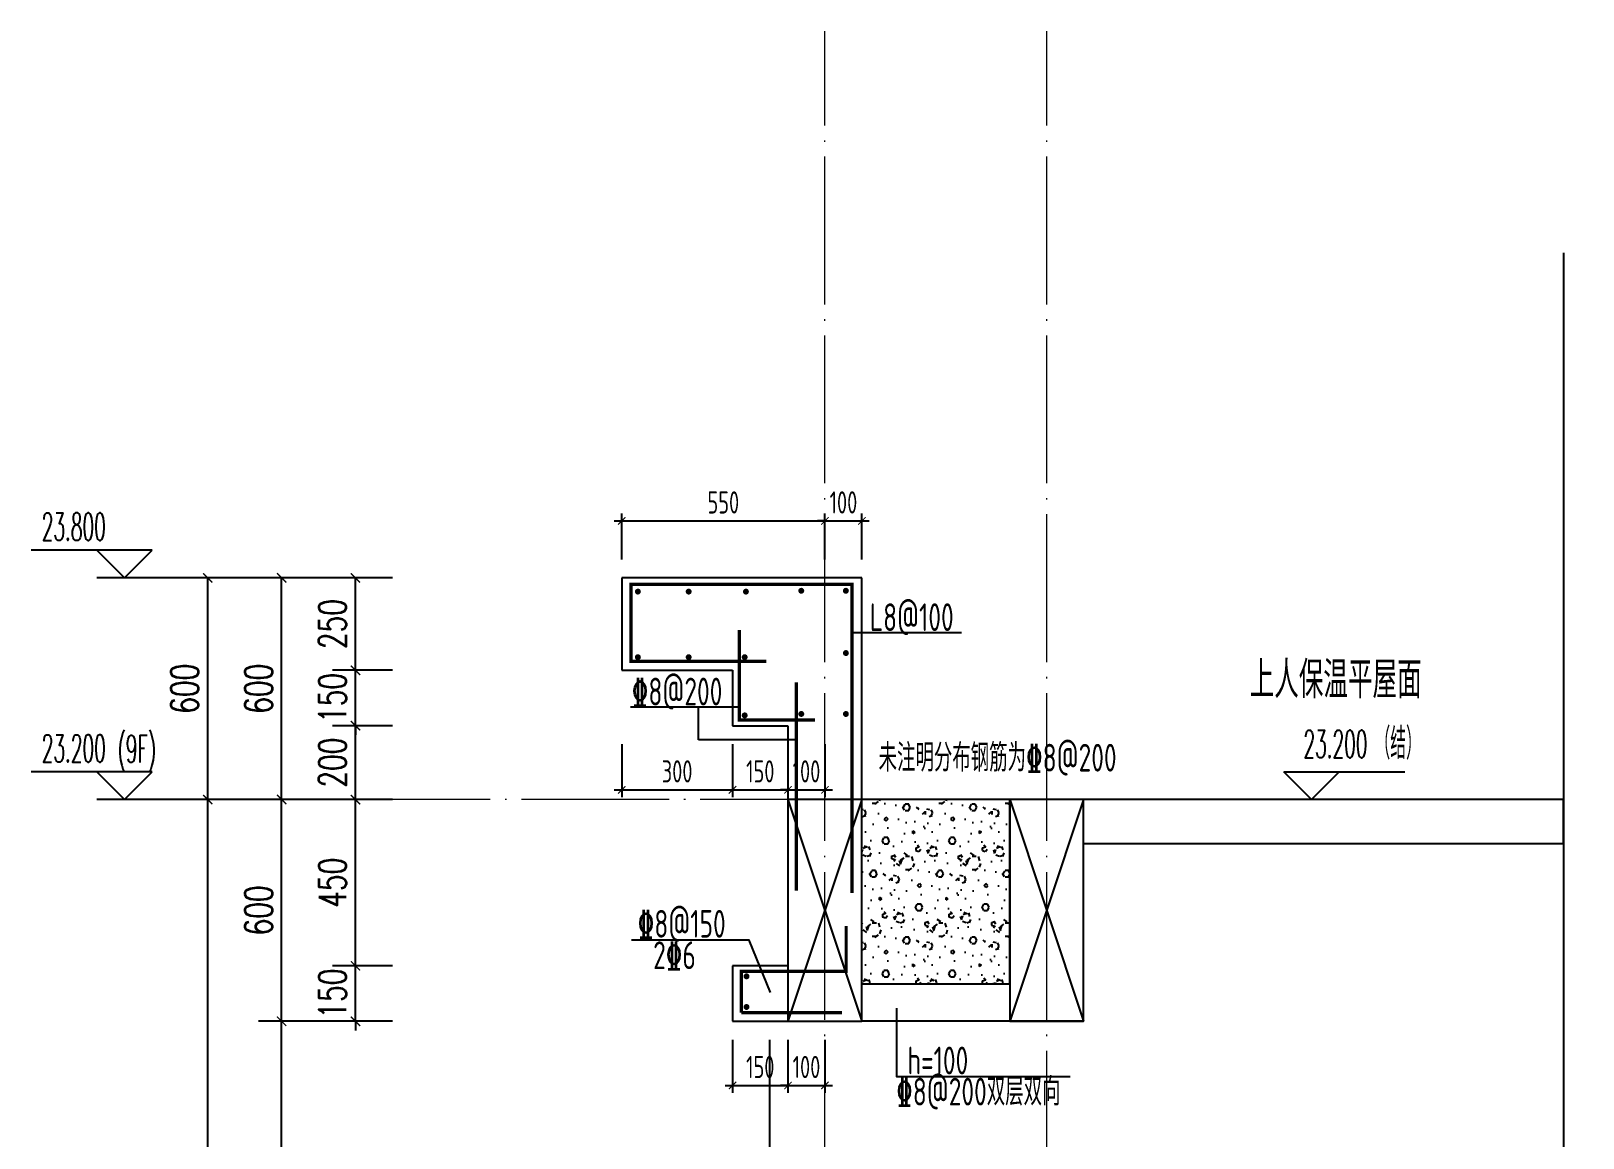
# Model space of a CAD drawing. Extents: x -1058961 to 23600, y -449123 to 2751847.
# Drawn here: x -125809 to -121609, y -19319 to -16323 of the extents above; entities that cross this region are included whole.
import ezdxf

# ---------------------------------------------------------------- set-up
doc = ezdxf.new("R2010")
doc.units = 0
doc.header["$LTSCALE"] = 1000
doc.linetypes.add('DOTE', pattern=[2.4200000000000004, 2, -0.2, 0.02, -0.2])
doc.layers.get('0').update_dxf_attribs({"linetype": 'CONTINUOUS'})
doc.layers.get('DEFPOINTS').update_dxf_attribs({"linetype": 'CONTINUOUS'})
for name, color, linetype in [('3-屋面构造层', 157, 'CONTINUOUS'), ('DIM', 2, 'CONTINUOUS'), ('DIM_ELEV', 3, 'CONTINUOUS'), ('DIM_SYMB', 3, 'CONTINUOUS'), ('PUB_DIM', 3, 'CONTINUOUS'), ('PUB_TEXT', 2, 'CONTINUOUS'), ('REIN', 6, 'CONTINUOUS'), ('S-大样-砼线', 7, 'CONTINUOUS'), ('S-引出线', 40, 'CONTINUOUS'), ('TEXT', 2, 'CONTINUOUS'), ('WALL', 5, 'CONTINUOUS'), ('看线', 251, 'CONTINUOUS')]:
    doc.layers.add(name, color=color, linetype=linetype)
doc.layers.add('DOTE', color=19, linetype='DOTE', lineweight=9)
doc.styles.add('_TCH_DIM', font='SIMPLEX.shx', dxfattribs={"width": 0.7, "bigfont": 'GBCBIG.shx'})
doc.styles.add('_TCH_DIM_T3', font='SIMPLEX', dxfattribs={"width": 0.7058823529411765, "bigfont": 'GBCBIG'})
doc.styles.add('TSSD_DIMENSION', font='Tssdeng.shx', dxfattribs={"width": 0.7, "bigfont": 'tssdchn.shx'})
doc.styles.add('TSSD_REIN', font='tssdeng.shx', dxfattribs={"width": 0.7, "height": 300, "bigfont": 'tssdchn.shx'})
doc.dimstyles.new('_TCH_ARCH&&25', dxfattribs={"dimtxt": 74.375, "dimasz": 25, "dimexe": 62.5, "dimexo": 75, "dimgap": 25, "dimtad": 1, "dimdec": 0, "dimzin": 0, "dimdsep": 46, "dimtxsty": '_TCH_DIM_T3', "dimblk": 'ARCHTICK', "dimcen": 0.09, "dimclrt": 7, "dimazin": 0, "dimtfac": 1, "dimtdec": 0, "dimtix": 1, "dimtmove": 2, "dimatfit": 3, "dimldrblk": 'ARCHTICK', "dimfxl": 0, "dimtolj": 1, "dimtzin": 0, "dimarcsym": 0})
doc.dimstyles.new('TSSD_20_20', dxfattribs={"dimtxt": 60, "dimasz": 20, "dimexe": 20, "dimexo": 50, "dimgap": 20, "dimtad": 1, "dimdec": 0, "dimzin": 0, "dimdsep": 46, "dimtxsty": 'TSSD_DIMENSION', "dimblk": 'ARCHTICK', "dimblk1": 'ARCHTICK', "dimblk2": 'ARCHTICK', "dimcen": 0, "dimdle": 20, "dimclrt": 7, "dimadec": 0, "dimazin": 0, "dimtfac": 1, "dimtdec": 0, "dimtix": 1, "dimtmove": 2, "dimatfit": 3, "dimfxl": 0, "dimtolj": 1, "dimtzin": 0, "dimarcsym": 0})

# ---------------------------------------------------------------- blocks, each defined once
blk = doc.blocks.new('_ArchTick')
at = {"color": 0, "linetype": 'ByBlock', "const_width": 0.15}
blk.add_lwpolyline([(-0.5, -0.5), (0.5, 0.5)], dxfattribs=at)
blk = doc.blocks.new('*D1471')
at = {"layer": 'DEFPOINTS', "color": 0}
for p in [(-123910.4889152411, -19003.12175046239), (-123760.4889152427, -19003.12175046524), (-123760.4889152427, -19176.83244041837)]:
    blk.add_point(p, dxfattribs=at)
at = {"layer": 'DIM', "color": 0, "lineweight": -2}
for p, q in [((-123910.4889152411, -19053.12175046239), (-123910.4889152411, -19196.83244041837)), ((-123760.4889152427, -19053.12175046524), (-123760.4889152427, -19196.83244041837)), ((-123930.4889152411, -19176.83244041837), (-123740.4889152427, -19176.83244041837))]:
    blk.add_line(p, q, dxfattribs=at)
at = {"layer": 'DIM', "color": 0, "lineweight": -2, "xscale": 20, "yscale": 20, "zscale": 20, "rotation": 180}
blk.add_blockref('_ArchTick', (-123910.4889152411, -19176.83244041837), dxfattribs=at)
at = {"layer": 'DIM', "color": 0, "lineweight": -2, "xscale": 20, "yscale": 20, "zscale": 20}
blk.add_blockref('_ArchTick', (-123760.4889152427, -19176.83244041837), dxfattribs=at)
at = {"layer": 'DIM', "color": 7, "insert": (-123835.4889152419, -19126.83244041837), "char_height": 60, "attachment_point": 5, "style": 'TSSD_DIMENSION'}
blk.add_mtext('\\A1;150', dxfattribs=at)
blk = doc.blocks.new('*D1472')
at = {"layer": 'DEFPOINTS', "color": 0}
for p in [(-123760.4889152426, -19003.12175046524), (-123660.4889219201, -19003.12175046717), (-123660.4889219201, -19176.83244042075)]:
    blk.add_point(p, dxfattribs=at)
at = {"layer": 'DIM', "color": 0, "lineweight": -2}
for p, q in [((-123760.4889152426, -19053.12175046524), (-123760.4889152426, -19196.83244042075)), ((-123660.4889219201, -19053.12175046717), (-123660.4889219201, -19196.83244042075)), ((-123760.4889152426, -19176.83244042075), (-123780.4889152426, -19176.83244042075)), ((-123760.4889152426, -19176.83244042075), (-123660.4889219201, -19176.83244042075)), ((-123660.4889219201, -19176.83244042075), (-123640.4889219201, -19176.83244042075))]:
    blk.add_line(p, q, dxfattribs=at)
at = {"layer": 'DIM', "color": 0, "lineweight": -2, "xscale": 20, "yscale": 20, "zscale": 20}
blk.add_blockref('_ArchTick', (-123760.4889152426, -19176.83244042075), dxfattribs=at)
at = {"layer": 'DIM', "color": 0, "lineweight": -2, "xscale": 20, "yscale": 20, "zscale": 20, "rotation": 180}
blk.add_blockref('_ArchTick', (-123660.4889219201, -19176.83244042075), dxfattribs=at)
at = {"layer": 'DIM', "color": 7, "insert": (-123710.4889185813, -19126.83244042075), "char_height": 60, "attachment_point": 5, "style": 'TSSD_DIMENSION'}
blk.add_mtext('\\A1;100', dxfattribs=at)
blk = doc.blocks.new('*D1476')
at = {"layer": 'DEFPOINTS', "color": 0}
for p in [(-124210.4889152375, -18203.12175045727), (-123910.4884323265, -18203.12175046455), (-123910.4884323265, -18376.83244041266)]:
    blk.add_point(p, dxfattribs=at)
at = {"layer": 'DIM', "color": 0, "lineweight": -2}
for p, q in [((-124210.4889152375, -18253.12175045727), (-124210.4889152375, -18396.83244041266)), ((-123910.4884323265, -18253.12175046455), (-123910.4884323265, -18396.83244041266)), ((-124230.4889152375, -18376.83244041266), (-123890.4884323265, -18376.83244041266))]:
    blk.add_line(p, q, dxfattribs=at)
at = {"layer": 'DIM', "color": 0, "lineweight": -2, "xscale": 20, "yscale": 20, "zscale": 20, "rotation": 180}
blk.add_blockref('_ArchTick', (-124210.4889152375, -18376.83244041266), dxfattribs=at)
at = {"layer": 'DIM', "color": 0, "lineweight": -2, "xscale": 20, "yscale": 20, "zscale": 20}
blk.add_blockref('_ArchTick', (-123910.4884323265, -18376.83244041266), dxfattribs=at)
at = {"layer": 'DIM', "color": 7, "insert": (-124060.488673782, -18326.83244041266), "char_height": 60, "attachment_point": 5, "style": 'TSSD_DIMENSION'}
blk.add_mtext('\\A1;300', dxfattribs=at)
blk = doc.blocks.new('*D1477')
at = {"layer": 'DEFPOINTS', "color": 0}
for p in [(-123910.4884323265, -18203.12175046455), (-123760.4889084643, -18203.12175046821), (-123760.4889084643, -18376.83244041813)]:
    blk.add_point(p, dxfattribs=at)
at = {"layer": 'DIM', "color": 0, "lineweight": -2}
for p, q in [((-123910.4884323265, -18253.12175046455), (-123910.4884323265, -18396.83244041813)), ((-123760.4889084643, -18253.12175046821), (-123760.4889084643, -18396.83244041813)), ((-123930.4884323265, -18376.83244041813), (-123740.4889084643, -18376.83244041813))]:
    blk.add_line(p, q, dxfattribs=at)
at = {"layer": 'DIM', "color": 0, "lineweight": -2, "xscale": 20, "yscale": 20, "zscale": 20, "rotation": 180}
blk.add_blockref('_ArchTick', (-123910.4884323265, -18376.83244041813), dxfattribs=at)
at = {"layer": 'DIM', "color": 0, "lineweight": -2, "xscale": 20, "yscale": 20, "zscale": 20}
blk.add_blockref('_ArchTick', (-123760.4889084643, -18376.83244041813), dxfattribs=at)
at = {"layer": 'DIM', "color": 7, "insert": (-123835.4886703954, -18326.83244041813), "char_height": 60, "attachment_point": 5, "style": 'TSSD_DIMENSION'}
blk.add_mtext('\\A1;150', dxfattribs=at)
blk = doc.blocks.new('*D1478')
at = {"layer": 'DEFPOINTS', "color": 0}
for p in [(-123760.4889084643, -18203.12175046821), (-123660.48890867, -18203.12175047066), (-123660.48890867, -18376.83244042116)]:
    blk.add_point(p, dxfattribs=at)
at = {"layer": 'DIM', "color": 0, "lineweight": -2}
for p, q in [((-123760.4889084643, -18253.12175046821), (-123760.4889084643, -18396.83244042116)), ((-123660.48890867, -18253.12175047066), (-123660.48890867, -18396.83244042116)), ((-123760.4889084643, -18376.83244042116), (-123780.4889084643, -18376.83244042116)), ((-123760.4889084643, -18376.83244042116), (-123660.48890867, -18376.83244042116)), ((-123660.48890867, -18376.83244042116), (-123640.48890867, -18376.83244042116))]:
    blk.add_line(p, q, dxfattribs=at)
at = {"layer": 'DIM', "color": 0, "lineweight": -2, "xscale": 20, "yscale": 20, "zscale": 20}
blk.add_blockref('_ArchTick', (-123760.4889084643, -18376.83244042116), dxfattribs=at)
at = {"layer": 'DIM', "color": 0, "lineweight": -2, "xscale": 20, "yscale": 20, "zscale": 20, "rotation": 180}
blk.add_blockref('_ArchTick', (-123660.48890867, -18376.83244042116), dxfattribs=at)
at = {"layer": 'DIM', "color": 7, "insert": (-123710.4889085672, -18326.83244042116), "char_height": 60, "attachment_point": 5, "style": 'TSSD_DIMENSION'}
blk.add_mtext('\\A1;100', dxfattribs=at)
blk = doc.blocks.new('*D1479')
at = {"layer": 'DEFPOINTS', "color": 0}
for p in [(-123660.4889066194, -17648.96122820734), (-124210.4887911022, -17803.12175044318), (-123660.4889066194, -17803.12175045238)]:
    blk.add_point(p, dxfattribs=at)
at = {"layer": 'DIM', "color": 0, "lineweight": -2}
for p, q in [((-124210.4887911022, -17753.12175044318), (-124210.4887911022, -17628.96122820734)), ((-123660.4889066194, -17753.12175045238), (-123660.4889066194, -17628.96122820734)), ((-124230.4887911022, -17648.96122820734), (-123640.4889066194, -17648.96122820734))]:
    blk.add_line(p, q, dxfattribs=at)
at = {"layer": 'DIM', "color": 0, "lineweight": -2, "xscale": 20, "yscale": 20, "zscale": 20, "rotation": 180}
blk.add_blockref('_ArchTick', (-124210.4887911022, -17648.96122820734), dxfattribs=at)
at = {"layer": 'DIM', "color": 0, "lineweight": -2, "xscale": 20, "yscale": 20, "zscale": 20}
blk.add_blockref('_ArchTick', (-123660.4889066194, -17648.96122820734), dxfattribs=at)
at = {"layer": 'DIM', "color": 7, "insert": (-123935.4888488608, -17598.96122820734), "char_height": 60, "attachment_point": 5, "style": 'TSSD_DIMENSION'}
blk.add_mtext('\\A1;550', dxfattribs=at)
blk = doc.blocks.new('*D1480')
at = {"layer": 'DEFPOINTS', "color": 0}
for p in [(-123560.488915241, -17648.96122821275), (-123660.4889066194, -17803.12175045238), (-123560.488915241, -17803.12175045407)]:
    blk.add_point(p, dxfattribs=at)
at = {"layer": 'DIM', "color": 0, "lineweight": -2}
for p, q in [((-123660.4889066194, -17753.12175045238), (-123660.4889066194, -17628.96122821275)), ((-123560.488915241, -17753.12175045407), (-123560.488915241, -17628.96122821275)), ((-123660.4889066194, -17648.96122821275), (-123680.4889066194, -17648.96122821275)), ((-123660.4889066194, -17648.96122821275), (-123560.488915241, -17648.96122821275)), ((-123560.488915241, -17648.96122821275), (-123540.488915241, -17648.96122821275))]:
    blk.add_line(p, q, dxfattribs=at)
at = {"layer": 'DIM', "color": 0, "lineweight": -2, "xscale": 20, "yscale": 20, "zscale": 20}
blk.add_blockref('_ArchTick', (-123660.4889066194, -17648.96122821275), dxfattribs=at)
at = {"layer": 'DIM', "color": 0, "lineweight": -2, "xscale": 20, "yscale": 20, "zscale": 20, "rotation": 180}
blk.add_blockref('_ArchTick', (-123560.488915241, -17648.96122821275), dxfattribs=at)
at = {"layer": 'DIM', "color": 7, "insert": (-123610.4889109302, -17598.96122821275), "char_height": 60, "attachment_point": 5, "style": 'TSSD_DIMENSION'}
blk.add_mtext('\\A1;100', dxfattribs=at)
blk = doc.blocks.new('*D1481')
at = {"layer": 'DEFPOINTS', "color": 0}
for p in [(-124930.6830723364, -17803.12175049045), (-124756.0723058871, -17803.12175049045), (-124756.0723058871, -18053.12030305067)]:
    blk.add_point(p, dxfattribs=at)
at = {"layer": 'PUB_DIM', "color": 0, "lineweight": -2}
for p, q in [((-124831.0723058871, -17803.12175049045), (-124993.1830723364, -17803.12175049045)), ((-124930.6830723364, -18053.12030305067), (-124930.6830723364, -17803.12175049045)), ((-124831.0723058871, -18053.12030305067), (-124993.1830723364, -18053.12030305067))]:
    blk.add_line(p, q, dxfattribs=at)
at = {"layer": 'PUB_DIM', "color": 0, "lineweight": -2, "xscale": 25, "yscale": 25, "zscale": 25}
for p, rotation in [((-124930.6830723364, -17803.12175049045), 90), ((-124930.6830723364, -18053.12030305067), 270)]:
    blk.add_blockref('_ArchTick', p, dxfattribs=dict(at, rotation=rotation))
at = {"layer": 'PUB_DIM', "color": 7, "insert": (-124992.8705723364, -17928.12102677058), "char_height": 74.375, "attachment_point": 5, "rotation": 90, "style": '_TCH_DIM_T3'}
blk.add_mtext('\\A1;250', dxfattribs=at)
blk = doc.blocks.new('*D1482')
at = {"layer": 'DEFPOINTS', "color": 0}
for p in [(-124930.6830723364, -18053.12030305067), (-124756.0723058871, -18053.12030305067), (-124756.0723058871, -18203.1211245929)]:
    blk.add_point(p, dxfattribs=at)
at = {"layer": 'PUB_DIM', "color": 0, "lineweight": -2}
for p, q in [((-124831.0723058871, -18053.12030305067), (-124993.1830723364, -18053.12030305067)), ((-124930.6830723364, -18053.12030305067), (-124930.6830723364, -18028.12030305067)), ((-124930.6830723364, -18203.1211245929), (-124930.6830723364, -18053.12030305067)), ((-124831.0723058871, -18203.1211245929), (-124993.1830723364, -18203.1211245929)), ((-124930.6830723364, -18203.1211245929), (-124930.6830723364, -18228.1211245929))]:
    blk.add_line(p, q, dxfattribs=at)
at = {"layer": 'PUB_DIM', "color": 0, "lineweight": -2, "xscale": 25, "yscale": 25, "zscale": 25}
for p, rotation in [((-124930.6830723364, -18053.12030305067), 270), ((-124930.6830723364, -18203.1211245929), 90)]:
    blk.add_blockref('_ArchTick', p, dxfattribs=dict(at, rotation=rotation))
at = {"layer": 'PUB_DIM', "color": 7, "insert": (-124992.8705723364, -18128.12071382181), "char_height": 74.375, "attachment_point": 5, "rotation": 90, "style": '_TCH_DIM_T3'}
blk.add_mtext('\\A1;150', dxfattribs=at)
blk = doc.blocks.new('*D1483')
at = {"layer": 'DEFPOINTS', "color": 0}
for p in [(-124930.6830723364, -18203.1211245929), (-124756.0723058871, -18203.1211245929), (-124756.0723058871, -18403.12175049045)]:
    blk.add_point(p, dxfattribs=at)
at = {"layer": 'PUB_DIM', "color": 0, "lineweight": -2}
for p, q in [((-124831.0723058871, -18203.1211245929), (-124993.1830723364, -18203.1211245929)), ((-124930.6830723364, -18403.12175049045), (-124930.6830723364, -18203.1211245929)), ((-124831.0723058871, -18403.12175049045), (-124993.1830723364, -18403.12175049045))]:
    blk.add_line(p, q, dxfattribs=at)
at = {"layer": 'PUB_DIM', "color": 0, "lineweight": -2, "xscale": 25, "yscale": 25, "zscale": 25}
for p, rotation in [((-124930.6830723364, -18203.1211245929), 90), ((-124930.6830723364, -18403.12175049045), 270)]:
    blk.add_blockref('_ArchTick', p, dxfattribs=dict(at, rotation=rotation))
at = {"layer": 'PUB_DIM', "color": 7, "insert": (-124992.8705723364, -18303.1214375417), "char_height": 74.375, "attachment_point": 5, "rotation": 90, "style": '_TCH_DIM_T3'}
blk.add_mtext('\\A1;200', dxfattribs=at)
blk = doc.blocks.new('*D1484')
at = {"layer": 'DEFPOINTS', "color": 0}
for p in [(-124930.6830723364, -18403.12175049045), (-124756.0723058871, -18403.12175049045), (-124756.0723058871, -18853.12175050698)]:
    blk.add_point(p, dxfattribs=at)
at = {"layer": 'PUB_DIM', "color": 0, "lineweight": -2}
for p, q in [((-124831.0723058871, -18403.12175049045), (-124993.1830723364, -18403.12175049045)), ((-124930.6830723364, -18853.12175050698), (-124930.6830723364, -18403.12175049045)), ((-124831.0723058871, -18853.12175050698), (-124993.1830723364, -18853.12175050698))]:
    blk.add_line(p, q, dxfattribs=at)
at = {"layer": 'PUB_DIM', "color": 0, "lineweight": -2, "xscale": 25, "yscale": 25, "zscale": 25}
for p, rotation in [((-124930.6830723364, -18403.12175049045), 90), ((-124930.6830723364, -18853.12175050698), 270)]:
    blk.add_blockref('_ArchTick', p, dxfattribs=dict(at, rotation=rotation))
at = {"layer": 'PUB_DIM', "color": 7, "insert": (-124992.8705723364, -18628.12175049874), "char_height": 74.375, "attachment_point": 5, "rotation": 90, "style": '_TCH_DIM_T3'}
blk.add_mtext('\\A1;450', dxfattribs=at)
blk = doc.blocks.new('*D1485')
at = {"layer": 'DEFPOINTS', "color": 0}
for p in [(-124930.6830723364, -18853.12175050698), (-124756.0723058871, -18853.12175050698), (-124756.0723058871, -19003.12175049039)]:
    blk.add_point(p, dxfattribs=at)
at = {"layer": 'PUB_DIM', "color": 0, "lineweight": -2}
for p, q in [((-124831.0723058871, -18853.12175050698), (-124993.1830723364, -18853.12175050698)), ((-124930.6830723364, -18853.12175050698), (-124930.6830723364, -18828.12175050698)), ((-124930.6830723364, -19003.12175049039), (-124930.6830723364, -18853.12175050698)), ((-124831.0723058871, -19003.12175049039), (-124993.1830723364, -19003.12175049039)), ((-124930.6830723364, -19003.12175049039), (-124930.6830723364, -19028.12175049039))]:
    blk.add_line(p, q, dxfattribs=at)
at = {"layer": 'PUB_DIM', "color": 0, "lineweight": -2, "xscale": 25, "yscale": 25, "zscale": 25}
for p, rotation in [((-124930.6830723364, -18853.12175050698), 270), ((-124930.6830723364, -19003.12175049039), 90)]:
    blk.add_blockref('_ArchTick', p, dxfattribs=dict(at, rotation=rotation))
at = {"layer": 'PUB_DIM', "color": 7, "insert": (-124992.8705723364, -18928.12175049871), "char_height": 74.375, "attachment_point": 5, "rotation": 90, "style": '_TCH_DIM_T3'}
blk.add_mtext('\\A1;150', dxfattribs=at)
blk = doc.blocks.new('*D1504')
at = {"layer": 'DEFPOINTS', "color": 0}
for p in [(-125130.683072341, -19003.12988467736), (-124830.6830723203, -19003.12988467736), (-124830.6830723203, -20703.12175046623)]:
    blk.add_point(p, dxfattribs=at)
at = {"layer": 'PUB_DIM', "color": 0, "lineweight": -2}
for p, q in [((-124905.6830723203, -19003.12988467736), (-125193.183072341, -19003.12988467736)), ((-125130.683072341, -20703.12175046623), (-125130.683072341, -19003.12988467736)), ((-124905.6830723203, -20703.12175046623), (-125193.183072341, -20703.12175046623))]:
    blk.add_line(p, q, dxfattribs=at)
at = {"layer": 'PUB_DIM', "color": 0, "lineweight": -2, "xscale": 25, "yscale": 25, "zscale": 25}
for p, rotation in [((-125130.683072341, -19003.12988467736), 90), ((-125130.683072341, -20703.12175046623), 270)]:
    blk.add_blockref('_ArchTick', p, dxfattribs=dict(at, rotation=rotation))
at = {"layer": 'PUB_DIM', "color": 7, "insert": (-125192.870572341, -19853.12581757182), "char_height": 74.375, "attachment_point": 5, "rotation": 90, "style": '_TCH_DIM_T3'}
blk.add_mtext('\\A1;1700', dxfattribs=at)
blk = doc.blocks.new('*D1505')
at = {"layer": 'DEFPOINTS', "color": 0}
for p in [(-125130.683072341, -18403.12175046251), (-124830.6830723203, -18403.12175046251), (-124830.6830723203, -19003.12988467736)]:
    blk.add_point(p, dxfattribs=at)
at = {"layer": 'PUB_DIM', "color": 0, "lineweight": -2}
for p, q in [((-124905.6830723203, -18403.12175046251), (-125193.183072341, -18403.12175046251)), ((-125130.683072341, -19003.12988467736), (-125130.683072341, -18403.12175046251)), ((-124905.6830723203, -19003.12988467736), (-125193.183072341, -19003.12988467736))]:
    blk.add_line(p, q, dxfattribs=at)
at = {"layer": 'PUB_DIM', "color": 0, "lineweight": -2, "xscale": 25, "yscale": 25, "zscale": 25}
for p, rotation in [((-125130.683072341, -18403.12175046251), 90), ((-125130.683072341, -19003.12988467736), 270)]:
    blk.add_blockref('_ArchTick', p, dxfattribs=dict(at, rotation=rotation))
at = {"layer": 'PUB_DIM', "color": 7, "insert": (-125192.870572341, -18703.12581756995), "char_height": 74.375, "attachment_point": 5, "rotation": 90, "style": '_TCH_DIM_T3'}
blk.add_mtext('\\A1;600', dxfattribs=at)
blk = doc.blocks.new('*D1506')
at = {"layer": 'DEFPOINTS', "color": 0}
for p in [(-125130.683072341, -17803.12175049045), (-124830.6830723203, -17803.12175049045), (-124830.6830723203, -18403.12175046251)]:
    blk.add_point(p, dxfattribs=at)
at = {"layer": 'PUB_DIM', "color": 0, "lineweight": -2}
for p, q in [((-124905.6830723203, -17803.12175049045), (-125193.183072341, -17803.12175049045)), ((-125130.683072341, -18403.12175046251), (-125130.683072341, -17803.12175049045)), ((-124905.6830723203, -18403.12175046251), (-125193.183072341, -18403.12175046251))]:
    blk.add_line(p, q, dxfattribs=at)
at = {"layer": 'PUB_DIM', "color": 0, "lineweight": -2, "xscale": 25, "yscale": 25, "zscale": 25}
for p, rotation in [((-125130.683072341, -17803.12175049045), 90), ((-125130.683072341, -18403.12175046251), 270)]:
    blk.add_blockref('_ArchTick', p, dxfattribs=dict(at, rotation=rotation))
at = {"layer": 'PUB_DIM', "color": 7, "insert": (-125192.870572341, -18103.1217504765), "char_height": 74.375, "attachment_point": 5, "rotation": 90, "style": '_TCH_DIM_T3'}
blk.add_mtext('\\A1;600', dxfattribs=at)
blk = doc.blocks.new('*D1512')
at = {"layer": 'DEFPOINTS', "color": 0}
for p in [(-125330.6830723459, -18403.12175046239), (-124830.6830723208, -18403.12175046239), (-124830.6830723208, -21303.12175046239)]:
    blk.add_point(p, dxfattribs=at)
at = {"layer": 'PUB_DIM', "color": 0, "lineweight": -2}
for p, q in [((-124905.6830723208, -18403.12175046239), (-125393.1830723459, -18403.12175046239)), ((-125330.6830723459, -21303.12175046239), (-125330.6830723459, -18403.12175046239)), ((-124905.6830723208, -21303.12175046239), (-125393.1830723459, -21303.12175046239))]:
    blk.add_line(p, q, dxfattribs=at)
at = {"layer": 'PUB_DIM', "color": 0, "lineweight": -2, "xscale": 25, "yscale": 25, "zscale": 25}
for p, rotation in [((-125330.6830723459, -18403.12175046239), 90), ((-125330.6830723459, -21303.12175046239), 270)]:
    blk.add_blockref('_ArchTick', p, dxfattribs=dict(at, rotation=rotation))
at = {"layer": 'PUB_DIM', "color": 7, "insert": (-125392.8705723459, -19853.12175046241), "char_height": 74.375, "attachment_point": 5, "rotation": 90, "style": '_TCH_DIM_T3'}
blk.add_mtext('\\A1;2900', dxfattribs=at)
blk = doc.blocks.new('*D1513')
at = {"layer": 'DEFPOINTS', "color": 0}
for p in [(-125330.6830723459, -17803.12175049039), (-124830.6830723208, -17803.12175049039), (-124830.6830723208, -18403.12175046239)]:
    blk.add_point(p, dxfattribs=at)
at = {"layer": 'PUB_DIM', "color": 0, "lineweight": -2}
for p, q in [((-124905.6830723208, -17803.12175049039), (-125393.1830723459, -17803.12175049039)), ((-125330.6830723459, -18403.12175046239), (-125330.6830723459, -17803.12175049039)), ((-124905.6830723208, -18403.12175046239), (-125393.1830723459, -18403.12175046239))]:
    blk.add_line(p, q, dxfattribs=at)
at = {"layer": 'PUB_DIM', "color": 0, "lineweight": -2, "xscale": 25, "yscale": 25, "zscale": 25}
for p, rotation in [((-125330.6830723459, -17803.12175049039), 90), ((-125330.6830723459, -18403.12175046239), 270)]:
    blk.add_blockref('_ArchTick', p, dxfattribs=dict(at, rotation=rotation))
at = {"layer": 'PUB_DIM', "color": 7, "insert": (-125392.8705723459, -18103.12175047641), "char_height": 74.375, "attachment_point": 5, "rotation": 90, "style": '_TCH_DIM_T3'}
blk.add_mtext('\\A1;600', dxfattribs=at)
blk = doc.blocks.new('A$C724E2FC0')
at = {"layer": 'REIN', "const_width": 9}
for points in [[(370.0391554329544, 974.1024782637833), (4.496417764108628, 974.1024782637833), (4.496417764108628, 1182.469500873121), (602.2309974236414, 1182.469500873121), (602.2309974236414, 347.4599624982802)], [(451.1308935983106, 353.060336027178), (451.1308935983106, 917.7776589358691)], [(302.4990808870643, 23.46388026548084), (302.4990808870643, 135.2479265639558), (586.3596129738726, 135.2479265639558), (586.3596129738726, 258.2010606289841)]]:
    blk.add_lwpolyline(points, dxfattribs=at)
at = {"layer": 'REIN', "const_width": 8}
for points in [[(18.78455718560144, 1162.867996620422, 1), (26.78455718560144, 1162.867996620422, 1)], [(156.2273123338819, 1162.867996620422, 1), (164.2273123338819, 1162.867996620422, 1)], [(311.0891421046108, 1162.867996620422, 1), (319.0891421046108, 1162.867996620422, 1)], [(460.8722489252687, 1165.126740208827, 1), (468.8722489252687, 1165.126740208827, 1)], [(581.5932792499661, 1165.126740208827, 1), (589.5932792499661, 1165.126740208827, 1)], [(18.78456393629313, 985.4159892022726, 1), (26.78456393629313, 985.4159892022726, 1)], [(156.2273123338819, 985.4159892028547, 1), (164.2273123338819, 985.4159892028547, 1)], [(307.7386868251488, 985.4159892028547, 1), (315.7386868251488, 985.4159892028547, 1)], [(581.5932792499661, 996.5821830361383, 1), (589.5932792499661, 996.5821830361383, 1)], [(307.7386868251488, 827.9020695861545, 1), (315.7386868251488, 827.9020695861545, 1)], [(460.8722489252687, 831.7096392118838, 1), (468.8722489252687, 831.7096392118838, 1)], [(581.5932792499661, 831.7096392118838, 1), (589.5932792499661, 831.7096392118838, 1)], [(312.7175944624469, 121.6237306442345, 1), (320.7175944624469, 121.6237306442345, 1)], [(312.7175944624469, 38.71957212721463, 1), (320.7175944624469, 38.71957212721463, 1)]]:
    blk.add_lwpolyline(points, format="xyb", close=True, dxfattribs=at)
at = {"layer": 'REIN'}
for points in [[(297.1003764132038, 1058.53834923479, 9, 9, 0), (297.1003764132038, 815.7599990249728, 9, 9, 0), (501.6345579186454, 815.7599990249728, 9, 9, 0)], [(302.4990808870643, 23.46388026548084, 9, 9, 0), (575.0116950310767, 23.46388026548084, 9, 9, 0)]]:
    blk.add_lwpolyline(points, format="xyseb", dxfattribs=at)
at = {"layer": 'S-大样-砼线'}
for p, q in [((428.9687983524054, 600.0011868448346), (628.9687971696258, 0.001186730922199786)), ((628.9717450961471, 600.0011868485599), (428.9717462947592, 0.001186727196909487))]:
    blk.add_line(p, q, dxfattribs=at)
blk.add_lwpolyline([(628.968804215081, 600.0011868448346), (428.9687983524054, 600.0011868448346), (428.9687983542681, 0.001186730922199786), (628.9688042160124, 0.001186730922199786)], close=True, dxfattribs=at)
at = {"layer": 'S-引出线'}
for p, q in [((598.2309974236414, 1052.001012532972), (898.3652941612527, 1052.001012532972)), ((3.217810834292322, 850.7725788982352), (297.1003764132038, 850.7725788982352)), ((186.8548652469181, 761.5943785361014), (186.8548652469181, 850.7725788982352)), ((451.1308935983106, 761.5943785361014), (186.8548652469181, 761.5943785361014))]:
    blk.add_line(p, q, dxfattribs=at)
blk.add_lwpolyline([(381.7372704413719, 77.9801790122292), (323.6830200222321, 219.5280812982819), (5.259432789403945, 219.5280812982819)], dxfattribs=at)
at = {"layer": 'TEXT'}
blk.add_lwpolyline([(722.2072622058913, 35.77330766792875), (722.2072622058913, -149.7067956823157), (1192.016981351655, -149.7067956823157)], dxfattribs=at)
at = {"layer": 'TEXT', "style": 'TSSD_REIN', "width": 0.7}
for s, p in [('L8@100', (650.308772596065, 1056.109781345876)), ('%%1328@200', (6.351341212168336, 854.8813477111398)), ('未注明分布钢筋为%%1328@200', (674.0188256823458, 675.8287733418983)), ('%%1328@150', (22.2817070488818, 226.3151870883303)), ('2%%1326', (64.12254651542753, 141.1183795667021)), ('h=100', (752.1184165733866, -143.6760217372794)), ('%%1328@200双层双向', (721.7052380959503, -227.919130109367))]:
    blk.add_text(s, height=75, rotation=1.867629851175362e-07, dxfattribs=at).set_placement(p)
blk = doc.blocks.new('FSDFSFSFSFEFSFESF')
at = {"layer": '看线'}
blk.add_line((1114228.273350265, 467393.3721650818), (1114228.273350265, 465805.1368709645), dxfattribs=at)

msp = doc.modelspace()

# ---------------------------------------------------------------- hatches: boundary and pattern name
at = {"layer": '3-屋面构造层'}
h = msp.add_hatch(dxfattribs=at)
h.set_pattern_fill('加气混凝土', color=251, scale=15, style=0)
h.set_pattern_definition([(0, (-1237985.662258801, -489501.3939155484), (90, 180), [0, -180]), (0, (-1238090.962258802, -489525.6939155484), (90, 180), [0, -180]), (0, (-1238032.462258802, -489527.4939155485), (90, 180), [0, -180]), (0, (-1237968.562258802, -489474.3939155484), (90, 180), [0, -180]), (0, (-1238043.262258801, -489536.4939155485), (90, 180), [0, -180]), (0, (-1237950.562258802, -489360.9939155485), (90, 180), [0, -180]), (0, (-1238005.462258802, -489375.3939155484), (90, 180), [0, -180]), (0, (-1237976.662258801, -489397.8939155484), (90, 180), [0, -180]), (0, (-1238123.362258801, -489401.4939155485), (90, 180), [0, -180]), (0, (-1238035.162258801, -489409.5939155484), (90, 180), [0, -180]), (0, (-1238069.362258801, -489455.4939155485), (90, 180), [0, -180]), (0, (-1238067.562258802, -489522.9939155485), (90, 180), [0, -180]), (0, (-1238000.062258802, -489530.1939155484), (90, 180), [0, -180]), (0, (-1237950.562258802, -489450.9939155485), (90, 180), [0, -180]), (0, (-1238118.862258801, -489478.8939155484), (90, 180), [0, -180]), (0, (-1238103.562258802, -489448.2939155483), (90, 180), [0, -180]), (0, (-1238033.362258801, -489460.8939155484), (90, 180), [0, -180]), (0, (-1238058.562258802, -489486.9939155485), (90, 180), [0, -180]), (0, (-1238072.962258802, -489427.5939155484), (90, 180), [0, -180]), (0, (-1238050.462258802, -489360.0939155484), (90, 180), [0, -180]), (0, (-1238111.662258801, -489516.6939155484), (90, 180), [0, -180]), (0, (-1238012.662258801, -489396.9939155485), (90, 180), [0, -180]), (0, (-1238096.362258801, -489394.2939155483), (90, 180), [0, -180]), (0, (-1238110.762258801, -489370.8939155484), (90, 180), [0, -180]), (130.601294, (-1237961.619401402, -489417.3510587485), (-449.9999950292954, 540.00000236093), [7.9024662, -3311.1333]), (18.4349488, (-1237974.476544001, -489413.9224871485), (449.9999983404209, 179.9999986719667), [8.131572, -1130.28837]), (90, (-1237974.476544001, -489421.6367723485), (90.00000000000001, 180), [7.714285199999999, -352.285695]), (161.565051, (-1237966.762258801, -489424.2082019485), (-450.0000022657823, 179.9999865817234), [8.131572, -1130.28837]), (53.1301023, (-1237966.762258801, -489424.2082019485), (90.00000017013603, 179.999999914932), [8.571428999999998, -891.4285499999999]), (135, (-1237959.905115601, -489515.9224715484), (-90.00001087984293, 179.9999878185604), [7.273098, -501.84378]), (45, (-1237970.190830401, -489515.9224715484), (89.99999942471308, 179.9999992736903), [7.273098, -501.84378]), (135, (-1237965.047973002, -489521.0653415485), (-90.00001087984293, 179.9999878185604), [7.273098, -501.84378]), (45, (-1237965.047973002, -489521.0653415485), (89.99999942471308, 179.9999992736903), [7.273098, -501.84378]), (116.565051, (-1238046.476536801, -489395.0653433485), (-1.565789601976064e-05, 359.9999902060562), [9.58314779999994, -191.6629499999991]), (180, (-1238050.762246801, -489386.4939161485), (-89.99999999999997, 180), [10.2857148, -169.714275]), (63.43494880000001, (-1238065.333678801, -489395.0653433485), (8.14843605922988e-07, 359.9999982559008), [9.583147799999999, -191.66295]), (116.565051, (-1238061.047968801, -489403.6367723485), (-1.565789601976064e-05, 359.9999902060562), [9.58314779999994, -191.6629499999991]), (0, (-1238061.047968801, -489403.6367723485), (90, 180), [10.2857148, -169.714275]), (63.43494880000001, (-1238050.762246801, -489403.6367723485), (8.14843605922988e-07, 359.9999982559008), [9.583147799999999, -191.66295]), (107.102728, (-1237978.762259402, -489455.9224775484), (-269.9999896777364, 900.0000014520431), [11.6584038, -4884.87075]), (143.972626, (-1237982.190831002, -489444.7796297485), (-1709.999978321427, 1259.9999985739), [11.6584038, -2436.606]), (180, (-1237991.619402001, -489437.9224865485), (-89.99999999999997, 180), [11.1428568, -168.85713]), (36.02737329999999, (-1238012.190829802, -489444.7796297485), (1709.999987362977, 1259.999986416658), [11.65840379999994, -2436.605999999985]), (71.5650511, (-1238015.619401402, -489455.0653355484), (270.0000013860985, 899.9999984504369), [10.8420948, -1127.57784]), (107.102728, (-1238012.190829802, -489466.2081995485), (-269.9999896777364, 900.0000014520431), [11.6584038, -4884.87075]), (143.972626, (-1238002.762258801, -489473.0653355484), (-1709.999978321427, 1259.9999985739), [11.6584038, -2436.606]), (0, (-1238002.762258801, -489473.0653355484), (90, 180), [11.1428568, -168.85713]), (36.02737329999999, (-1237991.619402001, -489473.0653355484), (1709.999987362977, 1259.999986416658), [11.65840379999994, -2436.605999999985]), (71.5650511, (-1237982.190831002, -489466.2081995485), (270.0000013860985, 899.9999984504369), [10.8420948, -1127.57784]), (150.255118, (-1237977.047973601, -489371.9224877485), (-270.0000006390409, 179.9999977695058), [6.910506, -1444.29588]), (90, (-1237983.047973002, -489375.3510575485), (90.00000000000001, 180), [6.857143199999999, -353.142825]), (29.7448813, (-1237983.047973002, -489375.3510575485), (270.0000001590055, 179.9999991593464), [6.910506, -1444.29588]), (116.565051, (-1238019.047973002, -489499.6367735485), (-1.565789601976064e-05, 359.9999902060562), [9.58314779999994, -191.6629499999991]), (168.690067, (-1238023.333686602, -489491.0653355484), (-810.0000006009299, 179.9999954832327), [8.7411762, -1826.90565]), (41.18592510000001, (-1238038.762258801, -489495.3510455484), (2249.999986367597, 1979.999982686525), [9.1115532, -3817.7406]), (90, (-1238038.762258801, -489503.9224835485), (90.00000000000001, 180), [8.571428999999998, -351.42855]), (138.814074, (-1238031.905115601, -489509.9224775484), (-2249.999960007064, 1980.00001261089), [9.1115532, -3817.7406]), (16.6992442, (-1238031.905115601, -489509.9224775484), (2969.999977654917, 899.9999905734195), [8.948835, -3749.56125]), (60.9453959, (-1238023.333686602, -489507.3510515484), (89.99999976116268, 179.9999984078114), [8.824825800000001, -3697.60185]), (109.983106, (-1238094.476542801, -489424.2082019485), (-450.0000016949791, 1259.999996665506), [10.03260059999994, -4203.659249999969]), (155.556045, (-1238097.905110801, -489414.7796291485), (-1170.000004459817, 539.9999887808897), [10.3568958, -4339.539449999999]), (24.4439547, (-1238116.762252801, -489414.7796291485), (1170.000000583643, 539.9999974027204), [10.3568958, -4339.539449999999]), (70.01689340000001, (-1238120.190820801, -489424.2082019485), (450.0000013566428, 1259.999996874217), [10.0326006, -4203.65925]), (109.983106, (-1238116.762252801, -489433.6367729485), (-450.0000016949791, 1259.999996665506), [10.03260059999994, -4203.659249999969]), (160.016893, (-1238107.333672801, -489437.0653445485), (-450.0000002644888, 179.9999918000023), [10.0326006, -2096.81325]), (19.9831065, (-1238107.333672801, -489437.0653445485), (449.9999975293226, 179.9999997144084), [10.0326006, -2096.81325]), (70.01689340000001, (-1238097.905110801, -489433.6367729485), (450.0000013566428, 1259.999996874217), [10.0326006, -4203.65925]), (122.005383, (-1238027.619402001, -489440.4939161485), (-90.00001207844099, 179.9999908112358), [8.0862696, -1690.0302]), (18.4349488, (-1238039.619400801, -489436.2082007485), (449.9999983404209, 179.9999986719667), [8.131572, -1130.28837]), (90, (-1238039.619400801, -489443.9224877485), (90.00000000000001, 180), [7.714285199999999, -352.285695]), (161.565051, (-1238031.905115601, -489446.4939155485), (-450.0000022657823, 179.9999865817234), [8.131572, -1130.28837]), (54.46232220000002, (-1238031.905115601, -489446.4939155485), (629.9999990871778, 899.9999986518196), [7.373421, -3089.46345]), (116.565051, (-1238079.905110801, -489484.2081995485), (-1.565789601976064e-05, 359.9999902060562), [9.58314779999994, -191.6629499999991]), (180, (-1238084.190820801, -489475.6367615484), (-89.99999999999997, 180), [9.428571, -170.57142]), (59.0362434, (-1238098.762252801, -489484.2081995485), (90.00000029295946, 179.9999991263332), [9.995918399999939, -2089.146599999984]), (120.963756, (-1238093.619400801, -489492.7796195484), (-90.00001229938933, 179.9999917339799), [9.995918399999999, -2089.1466]), (0, (-1238093.619400801, -489492.7796195484), (90, 180), [9.428571, -170.57142]), (63.43494880000001, (-1238084.190820801, -489492.7796195484), (8.14843605922988e-07, 359.9999982559008), [9.583147799999999, -191.66295])])
edge = h.paths.add_edge_path()
edge.add_line((-123560.4889085508, -18903.12161344808), (-123160.4889085694, -18903.12188756937))
edge.add_line((-123160.4889085694, -18903.12188756937), (-123160.4889085073, -18403.12190804729))
edge.add_line((-123160.4889085075, -18403.12190804729), (-123560.4889099553, -18403.12174689438))
edge.add_line((-123560.4889099553, -18403.12174689438), (-123560.4889084591, -18903.1217504823))

# ---------------------------------------------------------------- linework, layer by layer
at = {"layer": 'DIM_ELEV'}
for p, q in [((-125480.6830723468, -17728.12175049045), (-125808.6830723468, -17728.12175049045)), ((-125555.6830723468, -17803.12175049045), (-125630.6830723468, -17728.12175049045)), ((-125555.6830723468, -17803.12175049045), (-125480.6830723468, -17728.12175049045)), ((-125130.6830723411, -17803.12175049045), (-125630.6830723468, -17803.12175049045)), ((-125480.6830723468, -18328.12175046251), (-125808.6830723468, -18328.12175046251)), ((-125555.6830723468, -18403.12175046251), (-125630.6830723468, -18328.12175046251)), ((-125555.6830723468, -18403.12175046251), (-125480.6830723468, -18328.12175046251)), ((-125130.6830723411, -18403.12175046251), (-125630.6830723468, -18403.12175046251))]:
    msp.add_line(p, q, dxfattribs=at)
at = {"layer": 'DIM_ELEV', "color": 3}
for p, q in [((-122344.2782625664, -18403.12175044528), (-122419.2782625664, -18328.12175044528)), ((-122419.2782625664, -18328.12175044528), (-122091.2782625664, -18328.12175044528)), ((-122344.2782625664, -18403.12175044528), (-122269.2782625664, -18328.12175044528))]:
    msp.add_line(p, q, dxfattribs=at)
at = {"layer": 'DIM_SYMB'}
msp.add_lwpolyline([(-121661.9639960137, -16923.12175046856), (-121661.9639960142, -25584.99789526849), (-121609.4639960142, -25604.10633256746), (-121714.4639960142, -25622.62066554185), (-121661.9639960142, -25641.24789526849), (-121661.9639960147, -34303.12404006842)], dxfattribs=at)
at = {"layer": 'DOTE', "color": 1, "linetype": 'DOTE', "ltscale": 0.2}
for p, q in [((-123660.4889152405, -34003.12404006842), (-123660.4889152407, -16323.12175046856)), ((-123060.4889152405, -34003.12404006848), (-123060.4889152405, -16323.12175046856)), ((-121661.9639960147, -18403.12175046239), (-124830.6830723203, -18403.12175046239))]:
    msp.add_line(p, q, dxfattribs=at)
at = {"layer": 'S-大样-砼线'}
for p, q in [((-123160.4889073087, -18403.14116254088), (-122960.4889084914, -19003.14116265479)), ((-122960.4859605649, -18403.14116253715), (-123160.4859593663, -19003.14116265852))]:
    msp.add_line(p, q, dxfattribs=at)
msp.add_lwpolyline([(-122960.488901446, -18403.14116254088), (-123160.4889073087, -18403.14116254088), (-123160.4889073068, -19003.14116265479), (-122960.4889014451, -19003.14116265479)], close=True, dxfattribs=at)
at = {"layer": 'WALL'}
for p, q in [((-124210.4887391845, -17803.11741457699), (-124210.4890912719, -18053.11952067015)), ((-123560.488915241, -17803.13542673708), (-124210.4887391845, -17803.11741457699)), ((-123560.4889152444, -18903.12175049516), (-123560.488915241, -17803.13542673708)), ((-124210.4890912719, -18053.11952067015), (-123910.4891499366, -18053.12186782435)), ((-123910.4891499366, -18053.12186782435), (-123910.4886804983, -18203.1217504933)), ((-123910.4886804983, -18203.1217504933), (-123760.4889152405, -18203.12175046612)), ((-123760.4889152405, -18203.12175046612), (-123760.4889152405, -18853.12175046239)), ((-123160.4889085061, -18403.12175047823), (-123560.4889084889, -18403.12175043189)), ((-123160.4889085412, -18903.12175057095), (-123160.4889084977, -18403.12175046682)), ((-121661.9639960137, -18403.12175046821), (-123160.4889084977, -18403.12175046682)), ((-121661.9639960139, -18523.12175046821), (-121661.9639960137, -18403.12175046821)), ((-122960.4889085575, -19003.12175057572), (-122960.4889085158, -18523.12175045809)), ((-121661.9639960139, -18523.12175046821), (-122960.4889085158, -18523.12175045809)), ((-123760.4889152405, -18853.12175046239), (-123910.4889152405, -18853.12175046239)), ((-123910.4889152405, -18853.12175046239), (-123910.4889152405, -19003.12175046239)), ((-123160.4889085412, -18903.12175057095), (-123560.4889152444, -18903.1217504841)), ((-123910.4889152405, -19003.12175046239), (-123560.4889152405, -19003.12175046239)), ((-122960.4889085575, -19003.12175057572), (-123560.4889152444, -19003.12175049924))]:
    msp.add_line(p, q, dxfattribs=at)

# ---------------------------------------------------------------- block references
msp.add_blockref('FSDFSFSFSFEFSFESF', (-1238038.762258966, -486446.4939155485))
at = {"layer": 'TEXT'}
msp.add_blockref('A$C724E2FC0', (-124189.4577126432, -19003.13352671138), dxfattribs=at)

# ---------------------------------------------------------------- texts
at = {"layer": 'DIM_ELEV', "color": 7, "style": '_TCH_DIM'}
for s, height, width, p in [('23.200', 74.375, 0.4941176470588236, (-122365.8321032433, -18289.97175044526)), ('（结）', 84.39716312056737, 0.7, (-122173.3321032433, -18293.83995375497))]:
    msp.add_text(s, height=height, dxfattribs=dict(at, width=width)).set_placement(p)
at = {"layer": 'PUB_TEXT'}
for s, height, style, width, p in [('23.800', 74.375, '_TCH_DIM', 0.4941176470588236, (-125779.7830723468, -17701.87175049045)), ('上人保温平屋面', 100, 'TSSD_REIN', 0.7, (-122511.3239054905, -18128.77855352563)), ('(9F)', 74.375, '_TCH_DIM', 0.4941176470588236, (-125574.3830723468, -18303.09675046249)), ('23.200', 74.375, '_TCH_DIM', 0.4941176470588236, (-125779.7830723468, -18301.87175046251))]:
    msp.add_text(s, height=height, dxfattribs=dict(at, style=style, width=width)).set_placement(p)

# ---------------------------------------------------------------- dimensions: what is measured, and where the dimension line sits
at = {"layer": 'DIM'}
for p1, p2, distance, picture, middle in [((-124210.4887911022, -17803.12175044318), (-123660.4889066194, -17803.12175045238), 154.16052224504162, '*D1479', (-123935.4888488608, -17598.96122820734)), ((-123660.4889066194, -17803.12175045238), (-123560.488915241, -17803.12175045407), 154.16052224132, '*D1480', (-123610.4889109302, -17598.96122821275)), ((-124210.4889152375, -18203.12175045727), (-123910.4884323265, -18203.12175046455), -173.7106899481114, '*D1476', (-124060.488673782, -18326.83244041266)), ((-123910.4884323265, -18203.12175046455), (-123760.4889084643, -18203.12175046821), -173.71068994991944, '*D1477', (-123835.4886703954, -18326.83244041813)), ((-123760.4889084643, -18203.12175046821), (-123660.48890867, -18203.12175047066), -173.71068995050155, '*D1478', (-123710.4889085672, -18326.83244042116)), ((-123910.4889152411, -19003.12175046239), (-123760.4889152427, -19003.12175046524), -173.71068995312817, '*D1471', (-123835.4889152419, -19126.83244041837)), ((-123760.4889152426, -19003.12175046524), (-123660.4889219201, -19003.12175046717), -173.71068995357925, '*D1472', (-123710.4889185813, -19126.83244042075))]:
    dim = msp.add_aligned_dim(p1=p1, p2=p2, distance=distance, dimstyle='TSSD_20_20', dxfattribs=at)
    dim.commit()
    dim.dimension.update_dxf_attribs({"geometry": picture, "text_midpoint": middle})
at = {"layer": 'PUB_DIM'}
for p1, p2, distance, picture, middle in [((-124830.6830723208, -18403.12175046239), (-124830.6830723208, -17803.12175049039), 500.00000002510205, '*D1513', (-125392.8705723459, -18103.12175047641)), ((-124830.6830723203, -18403.12175046251), (-124830.6830723203, -17803.12175049045), 300.0000000206928, '*D1506', (-125192.870572341, -18103.1217504765)), ((-124756.0723058871, -18053.12030305067), (-124756.0723058871, -17803.12175049045), 174.6107664493029, '*D1481', (-124992.8705723364, -17928.12102677058)), ((-124756.0723058871, -18203.1211245929), (-124756.0723058871, -18053.12030305067), 174.6107664493029, '*D1482', (-124992.8705723364, -18128.12071382181)), ((-124756.0723058871, -18403.12175049045), (-124756.0723058871, -18203.1211245929), 174.61076644930287, '*D1483', (-124992.8705723364, -18303.1214375417)), ((-124830.6830723208, -21303.12175046239), (-124830.6830723208, -18403.12175046239), 500.00000002510205, '*D1512', (-125392.8705723459, -19853.12175046241)), ((-124830.6830723203, -19003.12988467736), (-124830.6830723203, -18403.12175046251), 300.0000000206928, '*D1505', (-125192.870572341, -18703.12581756995)), ((-124756.0723058871, -18853.12175050698), (-124756.0723058871, -18403.12175049045), 174.6107664493029, '*D1484', (-124992.8705723364, -18628.12175049874)), ((-124756.0723058871, -19003.12175049039), (-124756.0723058871, -18853.12175050698), 174.6107664493029, '*D1485', (-124992.8705723364, -18928.12175049871)), ((-124830.6830723203, -20703.12175046623), (-124830.6830723203, -19003.12988467736), 300.0000000206928, '*D1504', (-125192.870572341, -19853.12581757182))]:
    dim = msp.add_aligned_dim(p1=p1, p2=p2, distance=distance, dimstyle='_TCH_ARCH&&25', dxfattribs=at)
    dim.commit()
    dim.dimension.update_dxf_attribs({"geometry": picture, "text_midpoint": middle})

doc.saveas('drawing.dxf')
